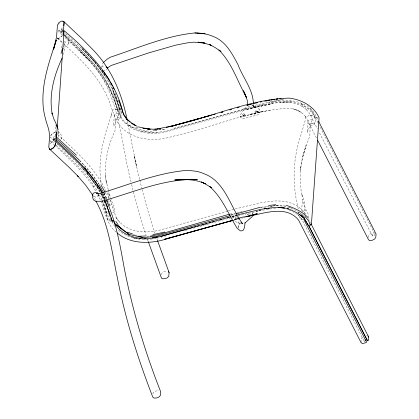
<?xml version="1.0" encoding="UTF-8"?>
<svg xmlns="http://www.w3.org/2000/svg" width="419" height="419" viewBox="0 0 419 419"><rect width="100%" height="100%" fill="white"/><g stroke="black" fill="none" stroke-linecap="round" stroke-linejoin="round"><path stroke-width="0.31" stroke-dasharray="2.1 1.57" d="M62.138 34.819L60.231 33.038L60.242 32.043L61.818 30.477L62.18 29.686L61.452 29.623L61.535 28.906L62.756 27.617M253.369 104.2L253.317 107.17L253.081 105.735L254.495 107.814L251.709 104.776L259.335 109.275L260.361 112.02L258.188 114.769L243.554 118.703L241.36 118.121L239.977 116.032C241.386 111.663 245.146 108.594 247.975 105.138M308.012 121.809L307.237 132.661L312.642 118.886L309.018 120.044L308.169 120.829L308.012 121.809L310.149 125.946L309.851 136.007L305.645 147.079L302.46 157.429L300.292 170.423L302.157 159.356L306.011 145.403L302.46 157.429M361.01 342.506L361.131 339.275L362.063 337.594L363.058 336.886M58.32 137.332L58.56 131.681L57.853 127.617M110.679 211.317L108.945 211.255L109.003 209.945M301.607 210.841L302.487 199.245L306.132 210.453L308.101 213.873L308.541 217.058M107.741 205.635L107.662 206.881L108.945 211.255M107.934 202.508L108.092 200.01M368.39 237.552L368.552 235.923L370.019 233.996L374.167 232.791L319.524 125.716M110.234 199.968L109.474 206.337M303.67 217.498L303.927 215.067M303.995 214.46C305.561 207.505 304.765 200.528 301.717 194.034L302.314 196.705C299.967 186.665 299.59 176.216 301.02 166.013M108.17 198.758L108.977 192.866L114.12 208.18L114.256 212.208L111.883 213.004M61.137 51.6L62.227 44.089M237.196 216.806L236.986 218.194L234.965 218.262L235.604 219.226L236.164 218.22L235.001 219.907L236.468 218.257L238.296 218.241M365.227 342.056L364.404 341.736L364.556 340.731M49.741 140.276L50.626 141.339L51.872 141.156L51.71 141.989L49.688 144.576M101.613 67.318L102.906 62.918M102.482 201.23L105.902 209.573L109.569 220.31L109.349 221.269L112.371 220.923L105.069 200.968M63.568 47.054L65.61 41.072L63.704 42.335M62.688 30.634L62.263 31.818L61.226 32.86L60.231 33.038M98.318 194.814L97.81 196.223L95.579 197.208L92.688 194.935M62.19 32.253L59.828 30.048L57.827 33.07M63.667 54.559L64.751 46.996C67.627 46.488 69.722 42.455 68.376 39.559M61.184 138.956L61.975 137.804L61.363 135.18L59.126 132.645L58.199 129.874M107.405 68.082L106.672 69.826L105.038 70.45L103.964 70.35M252.039 214.413L252.516 213.323L251.62 212.375M152.804 393.891L153.579 392.304L154.993 391.236L158.838 390.492M244.79 114.015L244.24 115.094L242.779 115.529L242.491 114.549L243.654 113.727L244.79 114.015L245.325 115.513L244.937 114.858L243.429 115.204L242.69 116.037L245 114.827L243.429 115.204L242.989 116.356L242.491 114.549M161.305 274.513L162.111 272.958L163.735 271.842L167.019 271.193M375.246 233.896L374.413 235.316L372.407 235.991L318.948 131.896M317.848 117.31L315.785 118.127L315.36 118.834C311.642 108.751 300.942 103.367 290.954 101.571C274.655 100.853 258.869 105.991 243.046 109.05M232.734 218.283L234.493 215.602L236.992 214.963M254.941 111.92L255.862 110.6L257.565 110.993L257.659 111.58L259.429 112.24L256.685 111.753L256.004 112.009L254.773 114.392L256.685 111.753L257.659 111.58L256.004 112.009L255.532 112.947L254.941 111.92L256.119 112.208L257.565 110.993M62.368 35.4L61.279 36.762L59.451 37.967L58.361 38.417L57.529 38.302L57.047 37.673L57.309 38.365L57.047 37.673M65.495 35.348C82.171 50.935 99.853 66.773 109.411 87.985L113.91 98.491L117.608 109.527L117.121 110.218L120.227 109.82L112.292 88.419L120.227 109.82L119.567 109.396C113.34 85.795 99.654 64.825 81.82 48.337M234.965 218.262L235.939 216.927M101.833 67.454L102.833 66.207L104.499 66.055M58.718 24.339L59.488 23.474M119.567 109.396L120.248 108.647L117.09 109.129L117.608 109.527M62.295 35.688L59.451 37.967L57.911 38.38L57.194 37.684M301.685 212.302L302.466 211.569L306.132 210.453M240.553 223.191L238.956 224.579L238.736 228.523L238.809 221.845L240.05 223.835L239.296 223.049L233.881 221.122M104.635 199.8L112.371 220.923L111.637 220.394L112.533 219.697L109.569 220.31M60.682 139.338L61.677 138.563M62.73 30.943L61.169 32.63L62.101 33.536M57.67 133.567L59.126 132.645M106.295 206.028L107.233 205.472M248.032 215.266L247.65 214.418L249.331 213.454L250.394 214.743M54.632 136.547L53.313 137.275L52.653 138.275L52.658 139.082L55.046 141.303M54.905 138.762L54.03 139.223L53.59 138.846L55.004 140.197L53.59 138.846M55.208 139.537L54.261 138.652L52.658 139.082M312.422 123.663L310.217 123.647L312.422 123.663L314.03 123.024M238.411 218.461L234.823 219.991L242.811 217.932M230.56 213.868L231.822 213.507M227.747 211.029L163.038 229.193C146.818 234.231 125.779 233.069 115.88 217.314L119.75 222.552M228.376 210.851L234.656 209.091M235.284 208.913C257.292 204.137 288.995 191.237 305.713 214.125M230.309 214.612L235.321 213.208M231.094 214.963L235.504 213.732M231.22 215.298L235.619 214.067M232.037 216.534L236.463 215.382M231.995 216.974L236.997 215.57M234.231 220.006L239.254 218.598M232.226 216.309L236.609 215.083M166.49 235.698L158.974 237.788L151.971 239.008L144.854 239.563M184.653 230.649L187.157 229.952M193.421 228.208L194.673 227.863M199.68 226.47L204.063 225.249M206.572 224.553L209.704 223.683M214.711 222.29L219.095 221.07M222.227 220.2L226.611 218.98M229.114 218.283L231.623 217.587M232.246 217.414L236.63 216.194M234.169 219.886L237.934 218.838M232.252 216.717L236.641 215.502M264.714 104.326L246.838 108.61L167.569 130.492C151.547 134.981 131.707 132.132 121.494 117.812C115.77 106.913 113.575 94.542 107.264 83.873C97.517 66.422 82.396 53.087 68.166 39.412M234.09 220.08L238.479 218.87M173.759 128.287L246.838 108.61M243.429 217.775L245.272 217.299M237.882 215.848L260.267 210.61M283.789 98.999L268.532 102.723C280.646 100.392 293.677 98.528 304.922 105.043L300.407 103.467L310.568 109.741L312.946 112.632L315.785 118.127M237.196 212.705L242.14 211.506M247.917 106.824L283.815 98.931M270.239 110.066L249.315 114.466L264.997 111.166M310.149 125.946L313.669 124.967L314.496 124.249L315.214 121.72L315.465 119.546L313.752 116.053L312.92 115.372L311.925 115.167L308.866 115.639L305.744 116.838L305.042 121.086L299.601 139.469C292.441 162.226 292.535 186.659 298.532 209.673M117.236 117.713L119.331 117.32M55.497 132.362C53.313 132.697 51.259 134.316 50.338 136.327L51.699 134.41L54.329 132.619L55.345 132.582M109.527 205.19L112.863 204.619M110.642 213.213L107.589 213.57L106.615 213.145C104.205 206.876 105.085 199.853 102.974 193.41M260.901 210.469L256.349 211.239L269.705 209.029L276.221 208.447M261.089 207.248L268.427 206.054M259.979 207.939L274.88 205.692L270.491 206.279C281.107 204.65 292.661 206.902 300.91 214.057M54.261 138.652L53.622 140.758L54.784 140.58M108.238 189.755L105.902 179.562L106.41 183.81L105.41 174.938L105.661 177.588C104.31 161.373 108.27 145.189 115.057 130.534L115.435 119.693L117.241 119.619L120.085 118.546C121.704 115.817 121.688 112.308 119.939 109.652C117.556 108.751 114.717 109.411 112.371 110.155L111.25 116.194L111.7 114.356C103.634 136.709 97.119 160.697 101.314 184.59M275.519 205.603L277.436 205.341L275.545 205.598M310.091 115.403L311.925 115.167M158.686 129.712L165.332 129.062L158.916 129.628M59.828 30.048L58.231 30.189L62.525 34.159M155.711 129.911L152.506 130.194L156.214 129.906M302.963 219.844L301.01 219.635L298.972 216.115L298.836 215.219M146.928 236.227L149.51 236.054M115.89 109.369L117.163 109.286M50.463 137.05L50.17 137.06L55.219 141.381M276.278 205.273L280.012 205.273L285.779 206.033M157.376 132.336L149.305 132.409L140.936 130.969M141.868 239.338L144.256 239.516M152.217 131.472C143.078 130.749 133.734 129.015 126.308 123.28M237.851 217.927L239.516 218.231M137.966 238.872L139.485 239.155L135.327 238.301M132.849 237.756L138.883 239.029M136.699 238.6C129.466 237.458 122.641 234.069 117.257 229.114M287.471 209.542L288.649 209.793M132.881 237.772L134.735 238.175M132.739 234.52L134.536 234.933M135.133 235.069L138.726 235.887M366.667 335.708L368.091 336.033M253.83 106.536L256.088 107.301M289.147 206.996L291.954 208.07M289.225 210.039L292.095 211.27M292.609 211.558L294.154 212.423M239.977 116.032L241.747 117.063L257.68 112.884L259.785 110.867L259.335 109.275M63.41 43.738L64.61 44.534M295.694 213.287L298.847 215.549M299.302 212.276L303.518 216.319M129.518 125.302L132.86 127.868M307.185 105.635L311.359 110.103L318.037 122.804M298.925 215.576L298.04 214.879L301.79 219.053L301.277 218.173L364.404 341.736M57.529 38.302L62.499 42.874M125.412 118.477L126.329 119.31M116.194 232.136C104.834 222.861 104.85 206.766 97.721 194.835M68.255 39.444C83.302 53.098 98.088 67.857 106.913 86.434C120.808 116.571 122.599 150.259 131.11 181.993M61.535 28.906L62.965 30.241M61.452 29.623L62.871 30.943M65.704 33.588L68.072 35.788M68.543 36.228L73.739 41.078M74.215 41.518C85.717 51.893 96.574 63.096 105.237 75.996M64.992 37.49L66.422 38.831M66.899 39.276L88.65 60.037L79.579 50.909C94.38 64.976 107.4 81.469 114.246 100.921C116.927 108.065 118.268 116.22 123.741 121.934C136.144 134.928 156.072 135.557 172.183 130.199L245.833 109.574L272.701 103.545L245.801 109.558C264.216 106.363 285.894 96.213 303.571 107.332L302.618 106.63L306.582 109.71L306.001 109.207L309.096 112.706L317.455 128.989M53.622 140.758L55.025 142.072M56.9 143.822L60.179 146.88M62.054 148.63L74.236 159.995M51.872 141.156L54.255 143.382M56.156 145.168C71.162 159.304 87.346 173.131 97.438 191.42M57.911 38.38L62.112 42.324M63.976 44.074C80.144 58.964 96.737 74.414 106.316 94.584C110.826 103.414 112.496 113.392 117.31 122.055C128.963 140.302 153.846 142.45 172.879 136.285C211.066 127.816 247.975 110.935 287.329 108.296C292.143 108.568 297.134 109.532 301.161 112.318L298.04 110.595L293.122 108.851C298.276 110.118 302.937 112.989 306.053 117.325L305.477 116.487L316.78 138.584M57.754 134.347L75.32 150.887L84.444 160.121L92.85 169.92L100.785 181.102L106.049 190.76M50.626 141.339L54.355 144.843M54.826 145.283C68.889 158.356 83.297 171.455 93.877 187.639L93.081 186.34L95.862 191.436M64.557 34.337C81.82 51.081 100.895 67.27 110.642 89.865C115.089 98.863 117.425 108.689 121.494 117.812M247.65 214.418L248.593 215.34M82.475 48.814L90.164 56.57M79.395 160.44L83.8 164.887L92.185 174.65L99.434 184.899M79.715 160.33L91.861 173.827L99.099 184.061M75.572 161.352L84.004 169.941M84.507 170.439L81.909 167.789L90.776 177.965L98.999 189.006L86.665 172.649L88.163 174.587M301.303 214.46L302.089 215.266M80.946 47.436L95.27 62.415M310.301 108.008L314.549 113.366L317.817 119.782M90.614 57.026L94.422 61.436M94.715 61.771L99.628 67.464L105.431 75.719M86.675 172.748L87.89 174.178M114.853 226.386C108.877 218.718 108.212 208.463 103.703 199.999M88.535 175.069L97.711 187.963L100.701 193.463M95.652 62.939L105.604 76.499M113.235 222.835C108.49 213.711 106.908 203.068 101.759 194.034L105.735 202.618L112.517 221.845L113.219 222.829M90.63 177.666L96.58 186.109L100.015 192.421M97.093 185.816L100.471 191.881M105.258 192.515L106.814 195.264M103.844 193.133L106.997 198.69M101.854 193.526L105.295 199.585M111.506 219.247L113.067 222.023M104.048 193.107L107.128 199.978M104.022 193.306L109.265 205.132M102.791 193.829L105.876 199.502M100.33 192.991L103.456 199.402M101.005 194.013L104.378 200.732M102.535 193.452L105.347 199.203M92.788 195.301L95.26 199.863M106.515 77.269C113.743 88.76 117.603 101.759 122.395 114.319M100.77 192.436L102.859 196.333L107.604 207.426M99.287 194.861L102.236 200.638M118.603 111.962L120.054 114.727M301.769 213.837L302.586 215.408M308.321 218.54L310.395 222.609M100.104 190.587L100.639 191.734M116.828 218.587L115.021 214.339L111.234 202.854L106.908 192.473M104.624 201.309L108.06 209.421L111.637 220.394M107.364 200.554L109.275 205.158M115.047 92.939L118.881 103.205M146.325 236.222L139.328 213.879L133.153 190.844M147.43 239.27L148.31 241.711M155.088 233.744L147.488 209.442L142.072 189.54M156.837 238.605L157.277 239.82M106.609 212.883L105.436 208.62M113.439 92.688L120.976 114.256M372.407 235.991L371.983 234.724L374.219 233.467L374.167 232.791M108.421 190.341L110.202 196.841M112.9 207.028L113.109 207.814M252.516 213.323L253.034 215.282M139.658 179.437L133.97 155.412L136.584 166.741L127.418 121.301M139.805 180.07L141.753 188.288M131.692 184.522L133.006 190.21M298.757 212.15L298.867 213.386L298.784 212.161M98.496 194.683L98.559 195.893L98.491 194.343M55.732 126.847L55.774 132.027M114.146 115.455L113.717 126.318L119.373 113.062C117.676 113.628 114.576 113.099 114.146 115.455M68.349 42.858L68.135 43.361L68.732 42.251L68.349 42.858M285.255 101.969L280.012 102.194L291.802 102L285.255 101.969M156.779 130.209L154.223 129.853L156.779 130.209M137.678 127.476L135.772 127.203L137.673 127.481M104.855 209.311L101.749 199.444L108.285 220.745L104.855 209.311"/><path stroke-width="0.63" d="M310.987 223.772L368.704 337.101L368.694 339.479L368.233 340.637L367.442 340.809L308.384 225.144M253.38 103.603C253.081 89.289 242.763 77.625 238.002 64.662C232.163 53.732 225.862 41.408 213.58 36.61C207.656 33.96 201.35 33.007 194.908 32.949C165.678 35.798 138.186 48.002 110.516 57.157L107.563 58.859L103.352 62.504M56.272 132.671L56.596 132.776L56.272 132.671C55.502 138.443 57.681 146.655 50.95 149.305L49.672 149.405L48.787 147.184C49.238 140.59 50.249 133.86 48.122 127.428C45.645 120.133 43.586 112.669 43.073 104.949C41.649 82.501 49.447 60.933 56.35 39.983L53.663 49.102M79.233 160.021L55.774 138.296L56.575 137.154L64.102 30.671C90.122 52.653 115.167 78.819 123.118 113.062M247.33 105.468L247.577 102.262L247.2 100.151L243.465 90.415M55.434 143.24C55.654 146.299 52.993 148.682 50.264 149.515L49.253 148.839L69.402 167.605L78.374 176.64L77.552 175.755L85.827 185.408L92.788 195.301M157.497 240.427L169.098 272.622L168.763 276.399L166.882 278.096L162.939 278.871L161.713 278.384L161.111 277.1L148.31 241.711M63.793 25.716L64.107 22.5L63.651 21.437L62.473 21.411M245.042 222.693L244.591 227.292L243.387 230.094L241.48 230.911L240.223 230.796L237.107 228.151C228.303 214.114 222.285 197.344 209.411 186.376L211.469 187.686L203.713 182.967L201.309 182.008L205.472 183.883C195.987 179.17 185.114 179.238 174.791 179.934L197.401 179.494C164.285 178.353 133.169 192.483 101.885 201.251L95.872 201.267L94.149 200.533C92.253 198.543 92.112 195.61 93.233 193.19L95.459 192.504L97.575 192.703L98.491 194.343M67.401 38.448L63.243 34.306L64.081 22.186L63.583 21.364M63.049 33.997L63.604 31.053M53.648 49.102L56.523 37.092L57.466 25.302L58.613 22.93L60.902 21.379L62.415 20.95M61.027 53.543L63.107 48.232M62.169 58.047C54.046 75.368 48.667 94.93 52.255 114.109L51.993 112.968L53.821 118.87L57.429 126.564M253.034 215.282L252.107 216.702L244.864 223.097M299.239 214.491L304.22 218.346L308.305 225.427L310.338 225.118L311.422 224.202L319.069 117.755C314.046 106.065 301.224 99.434 289.042 98.093C248.792 99.471 211.003 117.388 172.12 125.883L157.56 128.926M107.631 67.868L111.114 65.495L148.661 52.899L175.603 45.168L187.209 42.879L193.913 42.167L204.949 43.11M365.064 340.422L366.086 339.793L367.164 340.092L367.442 340.809M250.662 215.518C247.069 217.351 242.596 216.277 238.961 218.252M229.303 214.229L158.848 234.499L150.358 236.117M176.352 124.946L171.324 126.355L179.395 124.097M177.609 124.595L183.894 122.835M186.408 122.133L192.688 120.373M193.945 120.017L195.83 119.494M197.087 119.143L200.23 118.263M204.629 117.032L207.772 116.152M210.286 115.445L212.171 114.916M213.423 114.565L215.308 114.041M229.764 109.993L231.649 109.464M237.301 107.882L239.186 107.353M173.361 125.873L175.242 125.349M177.745 124.642L179.625 124.118M180.882 123.762L184.014 122.887M188.398 121.651L191.535 120.777M197.171 119.19L199.051 118.666M204.692 117.079L206.572 116.555M229.968 215.654L155.868 236.431L142.879 237.573L129.052 234.431L115.146 224.029L129.052 234.431M236.248 213.889L260.189 207.274M232.974 220.357L166.385 239.008C150.206 243.984 130.712 244.466 117.131 232.985M180.636 123.752L186.848 122.013M188.089 121.667L189.954 121.149M191.195 120.798L197.407 119.064M199.894 118.368L201.754 117.849L199.873 118.336M203 117.503L204.86 116.98L202.985 117.477M230.974 216.66L161.467 236.091L152.479 237.913L157.382 237.112M232.912 220.237L164.505 239.28L233.467 220.253M160.781 236.457L185.229 229.706M186.486 229.361L192.756 227.627M194.007 227.281L195.888 226.763M197.139 226.412L199.025 225.893M201.529 225.202L203.409 224.684M204.666 224.338L206.546 223.814M209.055 223.123L210.935 222.604M212.187 222.259L214.067 221.74M219.713 220.179L221.593 219.661M227.234 218.1L229.114 217.581M166.27 127.58L198.632 118.677M246 216.791L257.287 213.68L246.676 216.508M249.237 216.141C264.991 213.14 286.659 205.017 298.647 220.226L361.01 342.506L362.299 343.59L366.442 342.574L366.431 341.873L303.723 219.278M246.707 105.316L252.301 103.943M253.542 103.634L257.68 102.66M248.603 104.918L250.51 104.462M237.861 214.732C253.066 211.626 268.542 205.86 284.265 208.054M152.846 234.724L164.735 232.011M266.306 100.811L269.983 100.078M260.241 102.084L261.519 101.833M264.714 101.204L267.903 100.576M271.098 99.947L274.932 99.193M268.72 100.366L269.936 100.157M271.151 99.947L272.371 99.738M273.586 99.528L274.806 99.319M157.345 237.081C141.601 241.171 119.824 237.039 113.308 220.221M276.273 99.12L277.478 98.989M268.553 205.462L275.791 204.708M276.634 99.004L277.881 98.884M279.756 98.701L281.002 98.58M154.836 129.267L157.9 129.031M266.919 208.562L264.384 208.746L266.961 208.589M268.181 208.468L269.448 208.374M158.377 128.916L152.825 129.22L143.377 128.319M159.613 128.848L160.844 128.785M145.639 235.97L138.584 236.264L142.879 237.573M63.515 34.897L63.243 34.306M144.366 238.956L145.618 238.919M194.908 32.949L205.08 33.771L197.794 33.18M147.326 129.021L149.855 129.241M139.265 238.474L140.543 238.594M284.396 208.117L278.237 207.347C288.33 207.253 296.888 212.449 304.88 218.053M199.344 42.324L198.166 42.172L199.376 42.34M201.11 42.555L203.466 42.858L211.134 45.247L209.689 44.66L214.874 47.41L220.996 51.506L218.891 50.029C232.074 63.039 237.589 81.763 246.55 97.59L244.235 92.211M149.745 129.23L138.28 126.894M200.591 42.513L204.833 43.105M142.774 128.209L150.416 129.298M287.471 208.594L288.649 208.814M97.465 193.782L96.386 193.51L98.617 193.887C127.109 185.36 155.187 173.487 185.009 170.538C191.352 170.559 197.92 170.91 203.754 173.634C224.49 180.945 230.345 206.054 241.554 222.369L242.763 223.846L240.983 222.52L242.062 223.165M127.261 232.205L132.404 233.854M286.418 205.389C294.363 207.955 302.387 211.621 308.211 217.76M132.807 123.972L137.186 126.313M131.414 123.223L135.133 125.365M135.044 125.087L131.341 122.793L126.952 119.059L123.317 113.68M126.742 119.258L130.152 122.191M105.997 66.836L107.405 68.082M300.957 215.633L304.351 218.639L308.305 225.427M123.055 229.963L119.148 226.422L115.827 221.311M56.575 137.154L76.358 155.171M55.737 141.465C72.524 157.156 90.776 172.366 102.173 192.693M55.68 139.977C72.676 156.093 91.468 171.596 102.226 192.881M63.651 21.437L82.889 39.517L92.641 49.437C111.344 68.386 121.871 93.62 127.051 119.394M126.952 119.059L127.769 119.886M304.686 215.926L308.646 220.923L310.338 225.118M123.82 115.136L125.716 117.66M126.857 119.174L127.612 120.185M88.084 172.717L84.727 167.993L86.131 170.062M102.498 70.13L108.285 78.374L109.83 81.223M168.38 271.507L169.098 272.622M368.091 336.033L368.704 337.101M100.895 184.821L104.944 191.965M99.434 185.36L103.53 192.578M110.448 82.365L112.302 85.785M112.921 86.922L114.157 89.205M95.878 201.005C108.982 224.814 111.904 252.332 117.514 278.494C125.36 319.063 137.867 358.523 152.752 397.029L153.935 398.05L156.318 398.019L158.88 397.092L160.383 395.442L160.498 391.299C144.529 350.567 131.948 308.567 123.773 265.578C119.75 243.099 115.602 220.347 105.876 199.502M317.675 140.328L368.228 239.186L369.369 240.595L372.47 240.207L374.596 239.092L375.728 237.568L376.084 234.064L318.712 121.531M308.646 225.49L367.164 340.092M55.952 125.03L57.56 128.235M118.708 100.204L123.615 114.539M55.942 134.253L56.062 136.51M222.85 111.925L220.965 112.454L222.866 111.978M209.212 115.764L207.347 116.288L209.212 115.764"/></g></svg>
